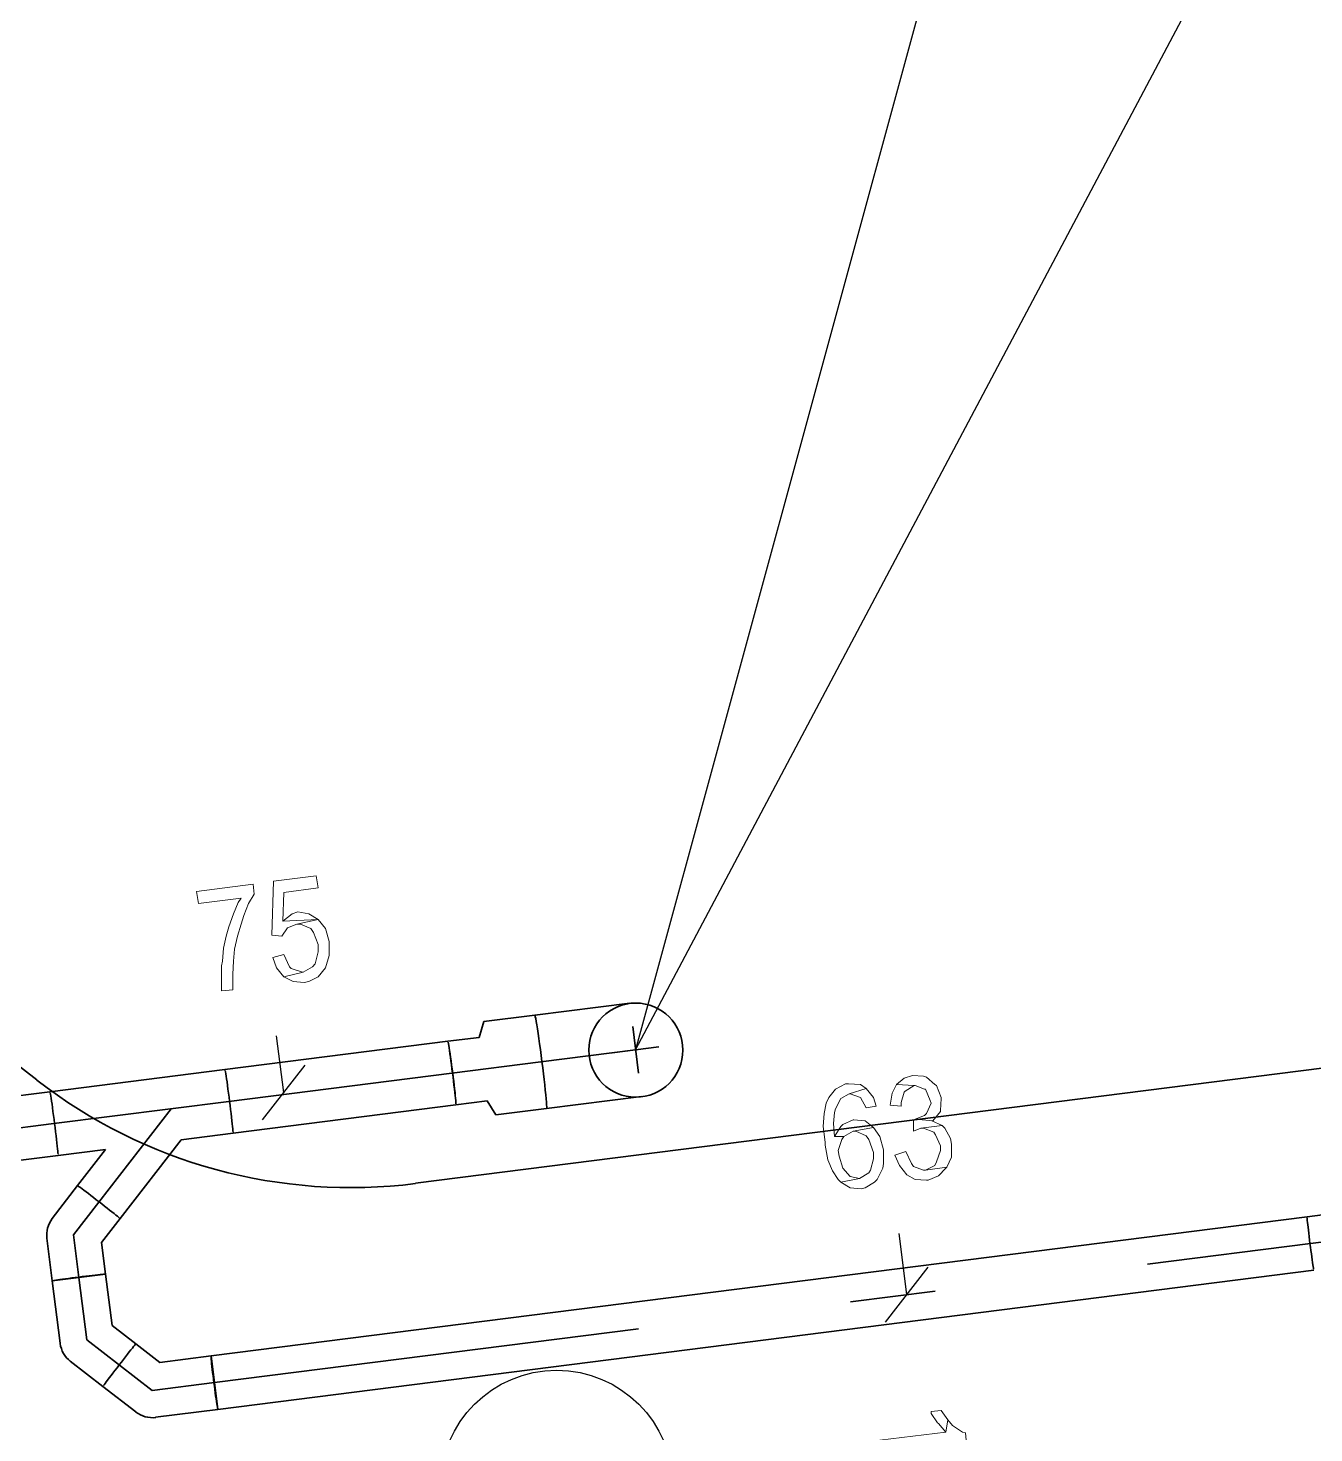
# Model space of a CAD drawing. Header units: metres. Extents: x 2713732.4 to 2713757.2, y 1226081.6 to 1226111.3.
# Drawn here: x 2713742.75 to 2713744.254, y 1226096.19 to 1226097.833 of the extents above; entities that cross this region are included whole.
import ezdxf

# ---------------------------------------------------------------- set-up
doc = ezdxf.new("R2010")
doc.units = ezdxf.units.M
doc.linetypes.add('DASHDOT', pattern=[1, 0.5, -0.25, 0, -0.25])
doc.layers.add('einlagen_boden_erstes_og', color=7, linetype='Continuous', true_color=0x000000)

msp = doc.modelspace()

# ---------------------------------------------------------------- linework, layer by layer
at = {"layer": 'einlagen_boden_erstes_og', "color": 7, "linetype": 'Continuous', "lineweight": 25, "extrusion": (0.000477202, 0.001815, 0.999998)}
for p, q in [((2713743.9304, 1226098.3607, -0.1733), (2713743.4608, 1226096.6384, -0.17)), ((2713743.4608, 1226096.6384, -0.17), (2713744.1847, 1226098.0037, -0.1728)), ((2713743.0492, 1226096.5884, -0.1697), (2713743.0407, 1226096.6548, -0.1698)), ((2713743.0243, 1226096.5563, -0.1696), (2713743.0741, 1226096.6205, -0.1698)), ((2713743.7781, 1226096.352, -0.1696), (2713743.7691, 1226096.4235, -0.1697)), ((2713743.7532, 1226096.3199, -0.1695), (2713743.803, 1226096.3842, -0.1697))]:
    msp.add_line(p, q, dxfattribs=at)
at = {"layer": 'einlagen_boden_erstes_og', "color": 96, "linetype": 'Continuous', "lineweight": 35, "true_color": 0x008000, "extrusion": (0.000477202, 0.001815, 0.999998)}
for p, q in [((2713742.7602, 1226096.6032, -0.1696), (2713741.9139, 1226097.2589, -0.1704)), ((2713744.7573, 1226096.6795, -0.1707), (2713743.2032, 1226096.4822, -0.1696))]:
    msp.add_line(p, q, dxfattribs=at)
at = {"layer": 'einlagen_boden_erstes_og', "color": 36, "linetype": 'Continuous', "lineweight": 35, "true_color": 0x6a4015, "extrusion": (0.000477202, 0.001815, 0.999998)}
for p, q in [((2713743.4539, 1226096.6929, -0.1701), (2713743.3428, 1226096.6788, -0.17)), ((2713743.2833, 1226096.6713, -0.17), (2713743.2778, 1226096.6529, -0.1699)), ((2713743.3428, 1226096.6788, -0.17), (2713743.2833, 1226096.6713, -0.17)), ((2713743.3431, 1226096.6784, -0.17), (2713743.3434, 1226096.677, -0.17)), ((2713743.3434, 1226096.677, -0.17), (2713743.3431, 1226096.6784, -0.17)), ((2713743.3434, 1226096.677, -0.17), (2713743.3439, 1226096.6748, -0.17)), ((2713743.3439, 1226096.6748, -0.17), (2713743.3434, 1226096.677, -0.17)), ((2713743.3439, 1226096.6748, -0.17), (2713743.3445, 1226096.6716, -0.17)), ((2713743.3445, 1226096.6716, -0.17), (2713743.3439, 1226096.6748, -0.17)), ((2713743.3445, 1226096.6716, -0.17), (2713743.3451, 1226096.6677, -0.17)), ((2713743.3451, 1226096.6677, -0.17), (2713743.3445, 1226096.6716, -0.17)), ((2713743.3451, 1226096.6677, -0.17), (2713743.3459, 1226096.663, -0.17)), ((2713743.3459, 1226096.663, -0.17), (2713743.3451, 1226096.6677, -0.17)), ((2713743.2778, 1226096.6529, -0.1699), (2713743.2411, 1226096.6483, -0.1699)), ((2713743.3459, 1226096.663, -0.17), (2713743.3467, 1226096.6576, -0.17)), ((2713743.3467, 1226096.6576, -0.17), (2713743.3459, 1226096.663, -0.17)), ((2713743.3467, 1226096.6576, -0.17), (2713743.3475, 1226096.6517, -0.1699)), ((2713743.3475, 1226096.6517, -0.1699), (2713743.3467, 1226096.6576, -0.17)), ((2713743.3475, 1226096.6517, -0.1699), (2713743.3484, 1226096.6453, -0.1699)), ((2713743.3484, 1226096.6453, -0.1699), (2713743.3475, 1226096.6517, -0.1699)), ((2713743.2411, 1226096.6483, -0.1699), (2713742.9803, 1226096.6152, -0.1697)), ((2713743.2417, 1226096.6455, -0.1699), (2713743.2414, 1226096.647, -0.1699)), ((2713743.2415, 1226096.6471, -0.1699), (2713743.2418, 1226096.6455, -0.1699)), ((2713743.2421, 1226096.6434, -0.1699), (2713743.2417, 1226096.6455, -0.1699)), ((2713743.2418, 1226096.6455, -0.1699), (2713743.2422, 1226096.6434, -0.1699)), ((2713743.2425, 1226096.6407, -0.1699), (2713743.2421, 1226096.6434, -0.1699)), ((2713743.2422, 1226096.6434, -0.1699), (2713743.2427, 1226096.6407, -0.1699)), ((2713743.243, 1226096.6375, -0.1699), (2713743.2425, 1226096.6407, -0.1699)), ((2713743.2427, 1226096.6407, -0.1699), (2713743.2432, 1226096.6375, -0.1699)), ((2713743.2435, 1226096.6338, -0.1699), (2713743.243, 1226096.6375, -0.1699)), ((2713743.2432, 1226096.6375, -0.1699), (2713743.2437, 1226096.6338, -0.1699)), ((2713743.3484, 1226096.6453, -0.1699), (2713743.3493, 1226096.6386, -0.1699)), ((2713743.3493, 1226096.6386, -0.1699), (2713743.3484, 1226096.6453, -0.1699)), ((2713743.3493, 1226096.6386, -0.1699), (2713743.3503, 1226096.6316, -0.1699)), ((2713743.3503, 1226096.6316, -0.1699), (2713743.3493, 1226096.6386, -0.1699)), ((2713743.2441, 1226096.6298, -0.1699), (2713743.2435, 1226096.6338, -0.1699)), ((2713743.2437, 1226096.6338, -0.1699), (2713743.2443, 1226096.6298, -0.1699)), ((2713743.2447, 1226096.6254, -0.1699), (2713743.2441, 1226096.6298, -0.1699)), ((2713743.2443, 1226096.6298, -0.1699), (2713743.2449, 1226096.6254, -0.1699)), ((2713743.2453, 1226096.6208, -0.1698), (2713743.2447, 1226096.6254, -0.1699)), ((2713743.2449, 1226096.6254, -0.1699), (2713743.2455, 1226096.6208, -0.1698)), ((2713743.2459, 1226096.616, -0.1698), (2713743.2453, 1226096.6208, -0.1698)), ((2713743.2455, 1226096.6208, -0.1698), (2713743.2462, 1226096.6161, -0.1698)), ((2713743.3503, 1226096.6316, -0.1699), (2713743.3512, 1226096.6245, -0.1699)), ((2713743.3512, 1226096.6245, -0.1699), (2713743.3503, 1226096.6316, -0.1699)), ((2713743.3512, 1226096.6245, -0.1699), (2713743.3521, 1226096.6173, -0.1699)), ((2713743.3521, 1226096.6173, -0.1699), (2713743.3512, 1226096.6245, -0.1699)), ((2713742.7756, 1226096.5892, -0.1696), (2713742.9803, 1226096.6152, -0.1697)), ((2713742.9807, 1226096.614, -0.1697), (2713742.981, 1226096.6124, -0.1697)), ((2713742.9807, 1226096.614, -0.1697), (2713742.981, 1226096.6124, -0.1697)), ((2713742.981, 1226096.6124, -0.1697), (2713742.9814, 1226096.6103, -0.1697)), ((2713742.9814, 1226096.6103, -0.1697), (2713742.981, 1226096.6124, -0.1697)), ((2713742.9814, 1226096.6103, -0.1697), (2713742.9818, 1226096.6076, -0.1697)), ((2713742.9818, 1226096.6076, -0.1697), (2713742.9814, 1226096.6103, -0.1697)), ((2713742.9818, 1226096.6076, -0.1697), (2713742.9823, 1226096.6044, -0.1697)), ((2713742.9818, 1226096.6076, -0.1697), (2713742.9823, 1226096.6044, -0.1697)), ((2713742.9823, 1226096.6044, -0.1697), (2713742.9828, 1226096.6007, -0.1697)), ((2713742.9823, 1226096.6044, -0.1697), (2713742.9828, 1226096.6007, -0.1697)), ((2713743.2466, 1226096.6112, -0.1698), (2713743.2459, 1226096.616, -0.1698)), ((2713743.2462, 1226096.6161, -0.1698), (2713743.2468, 1226096.6112, -0.1698)), ((2713743.2472, 1226096.6063, -0.1698), (2713743.2466, 1226096.6112, -0.1698)), ((2713743.2468, 1226096.6112, -0.1698), (2713743.2474, 1226096.6064, -0.1698)), ((2713743.2478, 1226096.6016, -0.1698), (2713743.2472, 1226096.6063, -0.1698)), ((2713743.2474, 1226096.6064, -0.1698), (2713743.248, 1226096.6016, -0.1698)), ((2713743.248, 1226096.6016, -0.1698), (2713743.2485, 1226096.597, -0.1698)), ((2713743.3521, 1226096.6173, -0.1699), (2713743.3529, 1226096.6103, -0.1699)), ((2713743.3529, 1226096.6103, -0.1699), (2713743.3521, 1226096.6173, -0.1699)), ((2713743.3529, 1226096.6103, -0.1699), (2713743.3537, 1226096.6036, -0.1699)), ((2713743.3537, 1226096.6036, -0.1699), (2713743.3529, 1226096.6103, -0.1699)), ((2713743.3537, 1226096.6036, -0.1699), (2713743.3545, 1226096.5972, -0.1699)), ((2713743.3545, 1226096.5972, -0.1699), (2713743.3537, 1226096.6036, -0.1699)), ((2713742.7756, 1226096.5892, -0.1696), (2713742.109, 1226096.5046, -0.1691)), ((2713742.7763, 1226096.5864, -0.1696), (2713742.776, 1226096.588, -0.1696)), ((2713742.7763, 1226096.5864, -0.1696), (2713742.776, 1226096.588, -0.1696)), ((2713742.7766, 1226096.5843, -0.1696), (2713742.7763, 1226096.5864, -0.1696)), ((2713742.7766, 1226096.5843, -0.1696), (2713742.7763, 1226096.5864, -0.1696)), ((2713742.9828, 1226096.6007, -0.1697), (2713742.9834, 1226096.5967, -0.1697)), ((2713742.9834, 1226096.5967, -0.1697), (2713742.9828, 1226096.6007, -0.1697)), ((2713742.9834, 1226096.5967, -0.1697), (2713742.9839, 1226096.5923, -0.1697)), ((2713742.9834, 1226096.5967, -0.1697), (2713742.9839, 1226096.5923, -0.1697)), ((2713742.9839, 1226096.5923, -0.1697), (2713742.9846, 1226096.5877, -0.1697)), ((2713742.9846, 1226096.5877, -0.1697), (2713742.9839, 1226096.5923, -0.1697)), ((2713742.9846, 1226096.5877, -0.1697), (2713742.9852, 1226096.5829, -0.1696)), ((2713742.9846, 1226096.5877, -0.1697), (2713742.9852, 1226096.5829, -0.1696)), ((2713743.2483, 1226096.5969, -0.1698), (2713743.2478, 1226096.6016, -0.1698)), ((2713743.2488, 1226096.5926, -0.1698), (2713743.2483, 1226096.5969, -0.1698)), ((2713743.2485, 1226096.597, -0.1698), (2713743.249, 1226096.5926, -0.1698)), ((2713743.2493, 1226096.5885, -0.1698), (2713743.2488, 1226096.5926, -0.1698)), ((2713743.249, 1226096.5926, -0.1698), (2713743.2495, 1226096.5885, -0.1698)), ((2713743.2497, 1226096.5849, -0.1698), (2713743.2493, 1226096.5885, -0.1698)), ((2713743.2495, 1226096.5885, -0.1698), (2713743.2498, 1226096.5849, -0.1698)), ((2713743.3545, 1226096.5972, -0.1699), (2713743.3551, 1226096.5912, -0.1698)), ((2713743.3551, 1226096.5912, -0.1698), (2713743.3545, 1226096.5972, -0.1699)), ((2713743.3551, 1226096.5912, -0.1698), (2713743.3557, 1226096.5858, -0.1698)), ((2713743.3557, 1226096.5858, -0.1698), (2713743.3551, 1226096.5912, -0.1698)), ((2713743.3557, 1226096.5858, -0.1698), (2713743.3561, 1226096.5811, -0.1698)), ((2713743.3561, 1226096.5811, -0.1698), (2713743.3557, 1226096.5858, -0.1698)), ((2713742.7771, 1226096.5816, -0.1695), (2713742.7766, 1226096.5843, -0.1696)), ((2713742.7771, 1226096.5816, -0.1695), (2713742.7766, 1226096.5843, -0.1696)), ((2713742.7775, 1226096.5784, -0.1695), (2713742.7771, 1226096.5816, -0.1695)), ((2713742.7775, 1226096.5784, -0.1695), (2713742.7771, 1226096.5816, -0.1695)), ((2713742.7781, 1226096.5747, -0.1695), (2713742.7775, 1226096.5784, -0.1695)), ((2713742.7781, 1226096.5747, -0.1695), (2713742.7775, 1226096.5784, -0.1695)), ((2713742.7786, 1226096.5707, -0.1695), (2713742.7781, 1226096.5747, -0.1695)), ((2713742.7786, 1226096.5707, -0.1695), (2713742.7781, 1226096.5747, -0.1695)), ((2713742.7792, 1226096.5663, -0.1695), (2713742.7786, 1226096.5707, -0.1695)), ((2713742.7792, 1226096.5663, -0.1695), (2713742.7786, 1226096.5707, -0.1695)), ((2713742.9852, 1226096.5829, -0.1696), (2713742.9858, 1226096.5781, -0.1696)), ((2713742.9858, 1226096.5781, -0.1696), (2713742.9852, 1226096.5829, -0.1696)), ((2713742.9858, 1226096.5781, -0.1696), (2713742.9864, 1226096.5732, -0.1696)), ((2713742.9864, 1226096.5732, -0.1696), (2713742.9858, 1226096.5781, -0.1696)), ((2713742.9864, 1226096.5732, -0.1696), (2713742.987, 1226096.5685, -0.1696)), ((2713742.9864, 1226096.5732, -0.1696), (2713742.987, 1226096.5685, -0.1696)), ((2713742.9898, 1226096.5408, -0.1696), (2713743.2505, 1226096.5739, -0.1698)), ((2713743.25, 1226096.5816, -0.1698), (2713743.2497, 1226096.5849, -0.1698)), ((2713743.2498, 1226096.5849, -0.1698), (2713743.2502, 1226096.5817, -0.1698)), ((2713743.2503, 1226096.5789, -0.1698), (2713743.25, 1226096.5816, -0.1698)), ((2713743.2502, 1226096.5817, -0.1698), (2713743.2504, 1226096.5789, -0.1698)), ((2713743.2505, 1226096.5768, -0.1698), (2713743.2503, 1226096.5789, -0.1698)), ((2713743.2504, 1226096.5789, -0.1698), (2713743.2505, 1226096.5768, -0.1698)), ((2713743.2505, 1226096.5739, -0.1698), (2713743.2872, 1226096.5785, -0.1698)), ((2713743.2505, 1226096.5768, -0.1698), (2713743.2506, 1226096.5752, -0.1698)), ((2713743.2506, 1226096.5752, -0.1698), (2713743.2505, 1226096.5768, -0.1698)), ((2713743.2872, 1226096.5785, -0.1698), (2713743.2972, 1226096.5622, -0.1698)), ((2713743.2972, 1226096.5622, -0.1698), (2713743.3567, 1226096.5697, -0.1698)), ((2713743.3561, 1226096.5811, -0.1698), (2713743.3565, 1226096.5771, -0.1698)), ((2713743.3565, 1226096.5771, -0.1698), (2713743.3561, 1226096.5811, -0.1698)), ((2713743.3565, 1226096.5771, -0.1698), (2713743.3567, 1226096.5739, -0.1698)), ((2713743.3567, 1226096.5739, -0.1698), (2713743.3565, 1226096.5771, -0.1698)), ((2713743.3567, 1226096.5697, -0.1698), (2713743.4677, 1226096.5838, -0.1699)), ((2713743.3567, 1226096.5739, -0.1698), (2713743.3568, 1226096.5716, -0.1698)), ((2713743.3568, 1226096.5716, -0.1698), (2713743.3567, 1226096.5739, -0.1698)), ((2713743.3568, 1226096.5716, -0.1698), (2713743.3568, 1226096.5702, -0.1698)), ((2713743.3568, 1226096.5702, -0.1698), (2713743.3568, 1226096.5716, -0.1698)), ((2713742.7798, 1226096.5617, -0.1695), (2713742.7792, 1226096.5663, -0.1695)), ((2713742.7798, 1226096.5617, -0.1695), (2713742.7792, 1226096.5663, -0.1695)), ((2713742.7805, 1226096.557, -0.1695), (2713742.7798, 1226096.5617, -0.1695)), ((2713742.7805, 1226096.557, -0.1695), (2713742.7798, 1226096.5617, -0.1695)), ((2713742.7811, 1226096.5521, -0.1695), (2713742.7805, 1226096.557, -0.1695)), ((2713742.7811, 1226096.5521, -0.1695), (2713742.7805, 1226096.557, -0.1695)), ((2713742.987, 1226096.5685, -0.1696), (2713742.9876, 1226096.5639, -0.1696)), ((2713742.987, 1226096.5685, -0.1696), (2713742.9876, 1226096.5639, -0.1696)), ((2713742.9876, 1226096.5639, -0.1696), (2713742.9881, 1226096.5595, -0.1696)), ((2713742.9881, 1226096.5595, -0.1696), (2713742.9876, 1226096.5639, -0.1696)), ((2713742.9881, 1226096.5595, -0.1696), (2713742.9885, 1226096.5554, -0.1696)), ((2713742.9881, 1226096.5595, -0.1696), (2713742.9885, 1226096.5554, -0.1696)), ((2713742.9885, 1226096.5554, -0.1696), (2713742.9889, 1226096.5518, -0.1696)), ((2713742.9889, 1226096.5518, -0.1696), (2713742.9885, 1226096.5554, -0.1696)), ((2713742.7817, 1226096.5473, -0.1695), (2713742.7811, 1226096.5521, -0.1695)), ((2713742.7817, 1226096.5473, -0.1695), (2713742.7811, 1226096.5521, -0.1695)), ((2713742.7823, 1226096.5425, -0.1695), (2713742.7817, 1226096.5473, -0.1695)), ((2713742.7823, 1226096.5425, -0.1695), (2713742.7817, 1226096.5473, -0.1695)), ((2713742.7828, 1226096.5379, -0.1695), (2713742.7823, 1226096.5425, -0.1695)), ((2713742.7828, 1226096.5379, -0.1695), (2713742.7823, 1226096.5425, -0.1695)), ((2713742.7834, 1226096.5335, -0.1695), (2713742.7828, 1226096.5379, -0.1695)), ((2713742.7834, 1226096.5335, -0.1695), (2713742.7828, 1226096.5379, -0.1695)), ((2713742.9898, 1226096.5408, -0.1696), (2713742.9291, 1226096.5331, -0.1695)), ((2713742.9889, 1226096.5518, -0.1696), (2713742.9893, 1226096.5485, -0.1696)), ((2713742.9889, 1226096.5518, -0.1696), (2713742.9893, 1226096.5485, -0.1696)), ((2713742.9893, 1226096.5485, -0.1696), (2713742.9895, 1226096.5458, -0.1696)), ((2713742.9895, 1226096.5458, -0.1696), (2713742.9893, 1226096.5485, -0.1696)), ((2713742.9895, 1226096.5458, -0.1696), (2713742.9897, 1226096.5437, -0.1696)), ((2713742.9897, 1226096.5437, -0.1696), (2713742.9895, 1226096.5458, -0.1696)), ((2713742.9897, 1226096.5437, -0.1696), (2713742.9898, 1226096.5421, -0.1696)), ((2713742.9898, 1226096.5421, -0.1696), (2713742.9897, 1226096.5437, -0.1696)), ((2713742.7838, 1226096.5294, -0.1695), (2713742.7834, 1226096.5335, -0.1695)), ((2713742.7838, 1226096.5294, -0.1695), (2713742.7834, 1226096.5335, -0.1695)), ((2713742.7842, 1226096.5258, -0.1695), (2713742.7838, 1226096.5294, -0.1695)), ((2713742.7842, 1226096.5258, -0.1695), (2713742.7838, 1226096.5294, -0.1695)), ((2713742.7845, 1226096.5226, -0.1694), (2713742.7842, 1226096.5258, -0.1695)), ((2713742.7845, 1226096.5226, -0.1694), (2713742.7842, 1226096.5258, -0.1695)), ((2713742.7848, 1226096.5198, -0.1694), (2713742.7845, 1226096.5226, -0.1694)), ((2713742.7848, 1226096.5198, -0.1694), (2713742.7845, 1226096.5226, -0.1694)), ((2713742.785, 1226096.5177, -0.1694), (2713742.7848, 1226096.5198, -0.1694)), ((2713742.785, 1226096.5177, -0.1694), (2713742.7848, 1226096.5198, -0.1694)), ((2713742.8408, 1226096.5219, -0.1695), (2713742.7851, 1226096.5148, -0.1694)), ((2713742.8079, 1226096.4795, -0.1694), (2713742.8408, 1226096.5219, -0.1695)), ((2713742.9291, 1226096.5331, -0.1695), (2713742.8577, 1226096.4409, -0.1693)), ((2713742.1184, 1226096.4302, -0.169), (2713742.7851, 1226096.5148, -0.1694)), ((2713742.7851, 1226096.5161, -0.1694), (2713742.785, 1226096.5177, -0.1694)), ((2713742.7851, 1226096.5161, -0.1694), (2713742.785, 1226096.5177, -0.1694)), ((2713742.8079, 1226096.4795, -0.1694), (2713742.7783, 1226096.4412, -0.1693)), ((2713742.8099, 1226096.4781, -0.1694), (2713742.8088, 1226096.4789, -0.1694)), ((2713742.8114, 1226096.4771, -0.1694), (2713742.8099, 1226096.4781, -0.1694)), ((2713742.8132, 1226096.4757, -0.1694), (2713742.8114, 1226096.4771, -0.1694)), ((2713742.8154, 1226096.4741, -0.1694), (2713742.8132, 1226096.4757, -0.1694)), ((2713742.8179, 1226096.4722, -0.1694), (2713742.8154, 1226096.4741, -0.1694)), ((2713742.8206, 1226096.4701, -0.1694), (2713742.8179, 1226096.4722, -0.1694)), ((2713742.8235, 1226096.4679, -0.1694), (2713742.8206, 1226096.4701, -0.1694)), ((2713742.8266, 1226096.4655, -0.1694), (2713742.8235, 1226096.4679, -0.1694)), ((2713742.8298, 1226096.463, -0.1694), (2713742.8266, 1226096.4655, -0.1694)), ((2713742.8331, 1226096.4605, -0.1694), (2713742.8298, 1226096.463, -0.1694)), ((2713742.8363, 1226096.458, -0.1694), (2713742.8331, 1226096.4605, -0.1694)), ((2713742.8395, 1226096.4555, -0.1693), (2713742.8363, 1226096.458, -0.1694)), ((2713742.8426, 1226096.4531, -0.1693), (2713742.8395, 1226096.4555, -0.1693)), ((2713742.8361, 1226096.4129, -0.1693), (2713742.8577, 1226096.4409, -0.1693)), ((2713742.8455, 1226096.4508, -0.1693), (2713742.8426, 1226096.4531, -0.1693)), ((2713742.8482, 1226096.4487, -0.1693), (2713742.8455, 1226096.4508, -0.1693)), ((2713742.8506, 1226096.4468, -0.1693), (2713742.8482, 1226096.4487, -0.1693)), ((2713742.8527, 1226096.4451, -0.1693), (2713742.8506, 1226096.4468, -0.1693)), ((2713742.8545, 1226096.4436, -0.1693), (2713742.8527, 1226096.4451, -0.1693)), ((2713742.8559, 1226096.4425, -0.1693), (2713742.8545, 1226096.4436, -0.1693)), ((2713742.8569, 1226096.4416, -0.1693), (2713742.8559, 1226096.4425, -0.1693)), ((2713744.2463, 1226096.443, -0.17), (2713742.9641, 1226096.2803, -0.1691)), ((2713744.2463, 1226096.4406, -0.17), (2713744.2462, 1226096.442, -0.17)), ((2713744.2462, 1226096.442, -0.17), (2713744.2463, 1226096.4406, -0.17)), ((2713744.2463, 1226096.443, -0.17), (2713744.3061, 1226096.4506, -0.17)), ((2713744.2465, 1226096.4388, -0.17), (2713744.2463, 1226096.4406, -0.17)), ((2713744.2465, 1226096.4388, -0.17), (2713744.2463, 1226096.4406, -0.17)), ((2713744.2467, 1226096.4365, -0.17), (2713744.2465, 1226096.4388, -0.17)), ((2713744.2465, 1226096.4388, -0.17), (2713744.2467, 1226096.4365, -0.17)), ((2713744.247, 1226096.4338, -0.17), (2713744.2467, 1226096.4365, -0.17)), ((2713744.2467, 1226096.4365, -0.17), (2713744.247, 1226096.4338, -0.17)), ((2713744.2473, 1226096.4308, -0.17), (2713744.247, 1226096.4338, -0.17)), ((2713744.247, 1226096.4338, -0.17), (2713744.2473, 1226096.4308, -0.17)), ((2713744.2477, 1226096.4273, -0.17), (2713744.2473, 1226096.4308, -0.17)), ((2713744.2473, 1226096.4308, -0.17), (2713744.2477, 1226096.4273, -0.17)), ((2713744.2481, 1226096.4237, -0.17), (2713744.2477, 1226096.4273, -0.17)), ((2713744.2477, 1226096.4273, -0.17), (2713744.2481, 1226096.4237, -0.17)), ((2713744.2486, 1226096.4198, -0.17), (2713744.2481, 1226096.4237, -0.17)), ((2713744.2486, 1226096.4198, -0.17), (2713744.2481, 1226096.4237, -0.17)), ((2713742.7719, 1226096.4179, -0.1692), (2713742.7783, 1226096.368, -0.1692)), ((2713742.8408, 1226096.3759, -0.1692), (2713742.8361, 1226096.4129, -0.1693)), ((2713744.2491, 1226096.4158, -0.1699), (2713744.2486, 1226096.4198, -0.17)), ((2713744.2486, 1226096.4198, -0.17), (2713744.2491, 1226096.4158, -0.1699)), ((2713744.2496, 1226096.4117, -0.1699), (2713744.2491, 1226096.4158, -0.1699)), ((2713744.2496, 1226096.4117, -0.1699), (2713744.2491, 1226096.4158, -0.1699)), ((2713744.2501, 1226096.4076, -0.1699), (2713744.2496, 1226096.4117, -0.1699)), ((2713744.2501, 1226096.4076, -0.1699), (2713744.2496, 1226096.4117, -0.1699)), ((2713744.2506, 1226096.4036, -0.1699), (2713744.2501, 1226096.4076, -0.1699)), ((2713744.2506, 1226096.4036, -0.1699), (2713744.2501, 1226096.4076, -0.1699)), ((2713744.2512, 1226096.3998, -0.1699), (2713744.2506, 1226096.4036, -0.1699)), ((2713744.2506, 1226096.4036, -0.1699), (2713744.2512, 1226096.3998, -0.1699)), ((2713744.2517, 1226096.3961, -0.1699), (2713744.2512, 1226096.3998, -0.1699)), ((2713744.2512, 1226096.3998, -0.1699), (2713744.2517, 1226096.3961, -0.1699)), ((2713744.2521, 1226096.3927, -0.1699), (2713744.2517, 1226096.3961, -0.1699)), ((2713744.2521, 1226096.3927, -0.1699), (2713744.2517, 1226096.3961, -0.1699)), ((2713744.2526, 1226096.3896, -0.1699), (2713744.2521, 1226096.3927, -0.1699)), ((2713744.2521, 1226096.3927, -0.1699), (2713744.2526, 1226096.3896, -0.1699)), ((2713744.253, 1226096.387, -0.1699), (2713744.2526, 1226096.3896, -0.1699)), ((2713744.253, 1226096.387, -0.1699), (2713744.2526, 1226096.3896, -0.1699)), ((2713742.7783, 1226096.368, -0.1692), (2713742.8408, 1226096.3759, -0.1692)), ((2713742.7783, 1226096.368, -0.1692), (2713742.8408, 1226096.3759, -0.1692)), ((2713742.8053, 1226096.372, -0.1692), (2713742.8013, 1226096.3715, -0.1692)), ((2713742.8094, 1226096.3725, -0.1692), (2713742.8053, 1226096.372, -0.1692)), ((2713742.8135, 1226096.3731, -0.1692), (2713742.8094, 1226096.3725, -0.1692)), ((2713742.8175, 1226096.3735, -0.1692), (2713742.8135, 1226096.3731, -0.1692)), ((2713742.8175, 1226096.3735, -0.1692), (2713742.8214, 1226096.374, -0.1692)), ((2713742.8251, 1226096.3744, -0.1692), (2713742.8214, 1226096.374, -0.1692)), ((2713742.8251, 1226096.3744, -0.1692), (2713742.8285, 1226096.3748, -0.1692)), ((2713742.8315, 1226096.3752, -0.1692), (2713742.8285, 1226096.3748, -0.1692)), ((2713742.8343, 1226096.3754, -0.1692), (2713742.8315, 1226096.3752, -0.1692)), ((2713742.8343, 1226096.3754, -0.1692), (2713742.8365, 1226096.3757, -0.1692)), ((2713742.8383, 1226096.3758, -0.1692), (2713742.8365, 1226096.3757, -0.1692)), ((2713742.8383, 1226096.3758, -0.1692), (2713742.8397, 1226096.3759, -0.1692)), ((2713742.8408, 1226096.3759, -0.1692), (2713742.8484, 1226096.316, -0.1691)), ((2713742.972, 1226096.2178, -0.169), (2713744.2542, 1226096.3805, -0.1699)), ((2713744.2533, 1226096.3847, -0.1699), (2713744.253, 1226096.387, -0.1699)), ((2713744.2533, 1226096.3847, -0.1699), (2713744.253, 1226096.387, -0.1699)), ((2713744.2536, 1226096.3829, -0.1699), (2713744.2533, 1226096.3847, -0.1699)), ((2713744.2536, 1226096.3829, -0.1699), (2713744.2533, 1226096.3847, -0.1699)), ((2713744.2539, 1226096.3816, -0.1699), (2713744.2536, 1226096.3829, -0.1699)), ((2713744.2539, 1226096.3816, -0.1699), (2713744.2536, 1226096.3829, -0.1699)), ((2713742.7875, 1226096.2952, -0.169), (2713742.7783, 1226096.368, -0.1692)), ((2713742.7793, 1226096.3683, -0.1692), (2713742.7806, 1226096.3685, -0.1692)), ((2713742.7824, 1226096.3688, -0.1692), (2713742.7806, 1226096.3685, -0.1692)), ((2713742.7824, 1226096.3688, -0.1692), (2713742.7847, 1226096.3692, -0.1692)), ((2713742.7874, 1226096.3696, -0.1692), (2713742.7847, 1226096.3692, -0.1692)), ((2713742.7904, 1226096.37, -0.1692), (2713742.7874, 1226096.3696, -0.1692)), ((2713742.7938, 1226096.3705, -0.1692), (2713742.7904, 1226096.37, -0.1692)), ((2713742.7975, 1226096.371, -0.1692), (2713742.7938, 1226096.3705, -0.1692)), ((2713742.8013, 1226096.3715, -0.1692), (2713742.7975, 1226096.371, -0.1692)), ((2713742.8484, 1226096.316, -0.1691), (2713742.8763, 1226096.2944, -0.1691)), ((2713742.8721, 1226096.2894, -0.1691), (2713742.8704, 1226096.2873, -0.1691)), ((2713742.8735, 1226096.2912, -0.1691), (2713742.8721, 1226096.2894, -0.1691)), ((2713742.8747, 1226096.2926, -0.1691), (2713742.8735, 1226096.2912, -0.1691)), ((2713742.8755, 1226096.2936, -0.1691), (2713742.8747, 1226096.2926, -0.1691)), ((2713742.9042, 1226096.2727, -0.169), (2713742.8763, 1226096.2944, -0.1691)), ((2713742.8377, 1226096.2446, -0.169), (2713742.7995, 1226096.2742, -0.169)), ((2713742.8592, 1226096.273, -0.169), (2713742.8567, 1226096.2698, -0.169)), ((2713742.8617, 1226096.2762, -0.169), (2713742.8592, 1226096.273, -0.169)), ((2713742.8641, 1226096.2793, -0.169), (2713742.8617, 1226096.2762, -0.169)), ((2713742.8663, 1226096.2822, -0.169), (2713742.8641, 1226096.2793, -0.169)), ((2713742.8685, 1226096.2849, -0.1691), (2713742.8663, 1226096.2822, -0.169)), ((2713742.8704, 1226096.2873, -0.1691), (2713742.8685, 1226096.2849, -0.1691)), ((2713742.9641, 1226096.2803, -0.1691), (2713742.9042, 1226096.2727, -0.169)), ((2713742.972, 1226096.2178, -0.169), (2713742.9641, 1226096.2803, -0.1691)), ((2713742.972, 1226096.2178, -0.169), (2713742.9641, 1226096.2803, -0.1691)), ((2713742.9641, 1226096.2792, -0.1691), (2713742.9642, 1226096.2779, -0.1691)), ((2713742.9642, 1226096.2779, -0.1691), (2713742.9643, 1226096.2761, -0.1691)), ((2713742.9643, 1226096.2761, -0.1691), (2713742.9646, 1226096.2738, -0.1691)), ((2713742.9646, 1226096.2738, -0.1691), (2713742.9648, 1226096.2711, -0.1691)), ((2713742.8471, 1226096.2573, -0.169), (2713742.845, 1226096.2545, -0.169)), ((2713742.8493, 1226096.2602, -0.169), (2713742.8471, 1226096.2573, -0.169)), ((2713742.8517, 1226096.2633, -0.169), (2713742.8493, 1226096.2602, -0.169)), ((2713742.8541, 1226096.2665, -0.169), (2713742.8517, 1226096.2633, -0.169)), ((2713742.8567, 1226096.2698, -0.169), (2713742.8541, 1226096.2665, -0.169)), ((2713742.9648, 1226096.2711, -0.1691), (2713742.9652, 1226096.268, -0.1691)), ((2713742.9652, 1226096.268, -0.1691), (2713742.9656, 1226096.2646, -0.1691)), ((2713742.9656, 1226096.2646, -0.1691), (2713742.966, 1226096.261, -0.1691)), ((2713742.966, 1226096.261, -0.1691), (2713742.9665, 1226096.2571, -0.169)), ((2713742.9665, 1226096.2571, -0.169), (2713742.9669, 1226096.2531, -0.169)), ((2713742.8377, 1226096.2446, -0.169), (2713742.876, 1226096.2149, -0.1689)), ((2713742.839, 1226096.2466, -0.169), (2713742.8383, 1226096.2455, -0.169)), ((2713742.8401, 1226096.2481, -0.169), (2713742.839, 1226096.2466, -0.169)), ((2713742.8415, 1226096.2499, -0.169), (2713742.8401, 1226096.2481, -0.169)), ((2713742.8431, 1226096.2521, -0.169), (2713742.8415, 1226096.2499, -0.169)), ((2713742.845, 1226096.2545, -0.169), (2713742.8431, 1226096.2521, -0.169)), ((2713742.9669, 1226096.2531, -0.169), (2713742.9675, 1226096.249, -0.169)), ((2713742.9675, 1226096.249, -0.169), (2713742.968, 1226096.2449, -0.169)), ((2713742.968, 1226096.2449, -0.169), (2713742.9685, 1226096.2409, -0.169)), ((2713742.9685, 1226096.2409, -0.169), (2713742.969, 1226096.2371, -0.169)), ((2713742.969, 1226096.2371, -0.169), (2713742.9695, 1226096.2334, -0.169)), ((2713742.9695, 1226096.2334, -0.169), (2713742.97, 1226096.23, -0.169)), ((2713742.97, 1226096.23, -0.169), (2713742.9704, 1226096.2269, -0.169)), ((2713742.9704, 1226096.2269, -0.169), (2713742.9708, 1226096.2242, -0.169)), ((2713742.9708, 1226096.2242, -0.169), (2713742.9712, 1226096.222, -0.169)), ((2713742.8992, 1226096.2086, -0.1689), (2713742.972, 1226096.2178, -0.169)), ((2713742.9712, 1226096.222, -0.169), (2713742.9715, 1226096.2202, -0.169)), ((2713742.9715, 1226096.2202, -0.169), (2713742.9718, 1226096.2189, -0.169))]:
    msp.add_line(p, q, dxfattribs=at)
at = {"layer": 'einlagen_boden_erstes_og', "color": 36, "linetype": 'DASHDOT', "lineweight": 35, "true_color": 0x6a4015, "extrusion": (0.000477202, 0.001815, 0.999998)}
for p, q in [((2713743.4574, 1226096.6657, -0.17), (2713743.4643, 1226096.6111, -0.1699)), ((2713743.4608, 1226096.6384, -0.17), (2713743.3498, 1226096.6243, -0.1699)), ((2713743.4881, 1226096.6418, -0.17), (2713743.4335, 1226096.6349, -0.17)), ((2713743.3498, 1226096.6243, -0.1699), (2713743.2458, 1226096.6111, -0.1698)), ((2713743.2458, 1226096.6111, -0.1698), (2713742.9851, 1226096.578, -0.1696)), ((2713742.9851, 1226096.578, -0.1696), (2713742.7803, 1226096.552, -0.1695)), ((2713742.9174, 1226096.5694, -0.1696), (2713742.8328, 1226096.4602, -0.1694)), ((2713742.7803, 1226096.552, -0.1695), (2713742.1137, 1226096.4674, -0.169)), ((2713742.8032, 1226096.4219, -0.1693), (2713742.8328, 1226096.4602, -0.1694)), ((2713742.8032, 1226096.4219, -0.1693), (2713742.8095, 1226096.3719, -0.1692)), ((2713744.323, 1226096.421, -0.17), (2713744.2502, 1226096.4118, -0.1699)), ((2713742.9681, 1226096.2491, -0.169), (2713744.2502, 1226096.4118, -0.1699)), ((2713742.8187, 1226096.2991, -0.1691), (2713742.8095, 1226096.3719, -0.1692)), ((2713742.8187, 1226096.2991, -0.1691), (2713742.857, 1226096.2695, -0.169)), ((2713742.8953, 1226096.2398, -0.169), (2713742.857, 1226096.2695, -0.169)), ((2713742.8953, 1226096.2398, -0.169), (2713742.9681, 1226096.2491, -0.169))]:
    msp.add_line(p, q, dxfattribs=at)
at = {"layer": 'einlagen_boden_erstes_og', "color": 7, "lineweight": 0}
for points in [[(2713743.0134, 1226096.8322), (2713742.9471, 1226096.8235), (2713742.9493, 1226096.8094), (2713742.9992, 1226096.8159), (2713742.996, 1226096.8105), (2713742.9905, 1226096.7974), (2713742.9851, 1226096.7822), (2713742.9819, 1226096.7714), (2713742.9786, 1226096.7573), (2713742.9775, 1226096.7421), (2713742.9764, 1226096.7366), (2713742.9764, 1226096.7203), (2713742.9764, 1226096.7073), (2713742.9895, 1226096.7084), (2713742.9895, 1226096.7116), (2713742.9895, 1226096.7268), (2713742.9905, 1226096.7421), (2713742.9916, 1226096.7562), (2713742.9949, 1226096.7714), (2713742.9992, 1226096.7855), (2713743.0025, 1226096.7953), (2713743.0079, 1226096.8094), (2713743.0144, 1226096.8203)], [(2713743.0872, 1226096.842), (2713743.0372, 1226096.8355), (2713743.0351, 1226096.7725), (2713743.047, 1226096.7714), (2713743.0535, 1226096.7812), (2713743.0644, 1226096.7855), (2713743.0894, 1226096.7909), (2713743.0481, 1226096.7888), (2713743.0492, 1226096.8224), (2713743.0894, 1226096.8279)], [(2713743.0655, 1226096.7996), (2713743.059, 1226096.7974), (2713743.0481, 1226096.7888), (2713743.0894, 1226096.7909), (2713743.0785, 1226096.7974)], [(2713743.0894, 1226096.7909), (2713743.0644, 1226096.7855), (2713743.0687, 1226096.7855), (2713743.0807, 1226096.7801), (2713743.084, 1226096.7757), (2713743.0894, 1226096.7616), (2713743.0894, 1226096.7529), (2713743.0861, 1226096.7388), (2713743.0829, 1226096.7355), (2713743.072, 1226096.729), (2713743.0492, 1226096.7236), (2713743.0601, 1226096.7182), (2713743.0731, 1226096.7171), (2713743.0785, 1226096.7182), (2713743.0894, 1226096.7236), (2713743.0981, 1226096.7344), (2713743.1024, 1226096.7486), (2713743.1024, 1226096.7638), (2713743.1024, 1226096.7649), (2713743.0981, 1226096.7801)], [(2713743.0492, 1226096.7497), (2713743.0362, 1226096.7464), (2713743.0405, 1226096.7344), (2713743.0492, 1226096.7236), (2713743.072, 1226096.729), (2713743.0709, 1226096.729), (2713743.0579, 1226096.7334), (2713743.0557, 1226096.7355)], [(2713743.7846, 1226096.6084), (2713743.7748, 1226096.6052), (2713743.7661, 1226096.5976), (2713743.7867, 1226096.5965), (2713743.7878, 1226096.5965), (2713743.7987, 1226096.5922), (2713743.7998, 1226096.5922), (2713743.8052, 1226096.5791), (2713743.8063, 1226096.5759), (2713743.8009, 1226096.5639), (2713743.7987, 1226096.5617), (2713743.7878, 1226096.5574), (2713743.8085, 1226096.5552), (2713743.8172, 1226096.5661), (2713743.8172, 1226096.5672), (2713743.8183, 1226096.5813), (2713743.8183, 1226096.5824), (2713743.8128, 1226096.5965), (2713743.8106, 1226096.5976), (2713743.8009, 1226096.6063), (2713743.7976, 1226096.6074)], [(2713743.7096, 1226096.5987), (2713743.7064, 1226096.5987), (2713743.6944, 1226096.5922), (2713743.6868, 1226096.5824), (2713743.6836, 1226096.5759), (2713743.6814, 1226096.5639), (2713743.6803, 1226096.5487), (2713743.6825, 1226096.5302), (2713743.6825, 1226096.527), (2713743.6857, 1226096.5096), (2713743.6912, 1226096.4966), (2713743.6977, 1226096.4868), (2713743.7009, 1226096.4835), (2713743.7227, 1226096.4879), (2713743.7118, 1226096.49), (2713743.7031, 1226096.4998), (2713743.6988, 1226096.5139), (2713743.6977, 1226096.5205), (2713743.702, 1226096.5335), (2713743.7042, 1226096.5368), (2713743.6933, 1226096.5368), (2713743.6922, 1226096.552), (2713743.6933, 1226096.565), (2713743.6944, 1226096.5693), (2713743.7009, 1226096.5813), (2713743.7107, 1226096.5867), (2713743.7303, 1226096.5932), (2713743.7237, 1226096.5976)], [(2713743.7303, 1226096.5932), (2713743.7107, 1226096.5867), (2713743.7118, 1226096.5867), (2713743.7237, 1226096.5824), (2713743.7303, 1226096.5704), (2713743.7422, 1226096.5726), (2713743.739, 1226096.5824)], [(2713743.7661, 1226096.5976), (2713743.7607, 1226096.5878), (2713743.7585, 1226096.5737), (2713743.7715, 1226096.5726), (2713743.7715, 1226096.5769), (2713743.7748, 1226096.5889), (2713743.7759, 1226096.59), (2713743.7867, 1226096.5965)], [(2713743.7161, 1226096.5563), (2713743.7151, 1226096.5563), (2713743.7031, 1226096.5509), (2713743.7009, 1226096.5487), (2713743.6933, 1226096.5368), (2713743.7042, 1226096.5368), (2713743.7151, 1226096.5433), (2713743.739, 1226096.5476), (2713743.7292, 1226096.5552)], [(2713743.7857, 1226096.5563), (2713743.7857, 1226096.5433), (2713743.7944, 1226096.5465), (2713743.8193, 1226096.5498), (2713743.8074, 1226096.5552), (2713743.8085, 1226096.5552), (2713743.7878, 1226096.5574)], [(2713743.739, 1226096.5476), (2713743.7151, 1226096.5433), (2713743.7183, 1226096.5433), (2713743.7303, 1226096.5378), (2713743.7335, 1226096.5335), (2713743.739, 1226096.5183), (2713743.739, 1226096.5107), (2713743.7357, 1226096.4976), (2713743.7335, 1226096.4944), (2713743.7227, 1226096.4879), (2713743.7009, 1226096.4835), (2713743.7118, 1226096.477), (2713743.7248, 1226096.4759), (2713743.7292, 1226096.477), (2713743.74, 1226096.4835), (2713743.7433, 1226096.4868), (2713743.7498, 1226096.4998), (2713743.7509, 1226096.5053), (2713743.7509, 1226096.5215), (2713743.7509, 1226096.5215), (2713743.7466, 1226096.5368)], [(2713743.8193, 1226096.5498), (2713743.7944, 1226096.5465), (2713743.7976, 1226096.5465), (2713743.8096, 1226096.5422), (2713743.8117, 1226096.5389), (2713743.8172, 1226096.5259), (2713743.8172, 1226096.5205), (2713743.8128, 1226096.5074), (2713743.8106, 1226096.5031), (2713743.7998, 1226096.4976), (2713743.8248, 1226096.5009), (2713743.8302, 1226096.5129), (2713743.8302, 1226096.5281), (2713743.8291, 1226096.5346), (2713743.8226, 1226096.5465)], [(2713743.777, 1226096.5194), (2713743.7639, 1226096.515), (2713743.7694, 1226096.5031), (2713743.7781, 1226096.4922), (2713743.7878, 1226096.4868), (2713743.8009, 1226096.4857), (2713743.803, 1226096.4857), (2713743.815, 1226096.4911), (2713743.8237, 1226096.4998), (2713743.8248, 1226096.5009), (2713743.7998, 1226096.4976), (2713743.7976, 1226096.4976), (2713743.7857, 1226096.502), (2713743.7835, 1226096.5053)]]:
    msp.add_lwpolyline(points, close=True, dxfattribs=at)
at = {"layer": 'einlagen_boden_erstes_og', "color": 150, "lineweight": 0}
for points in [[(2713743.8259, 1226096.2055), (2713743.8183, 1226096.2163), (2713743.8063, 1226096.2152), (2713743.8063, 1226096.2131), (2713743.8139, 1226096.2022), (2713743.815, 1226096.2011), (2713743.8237, 1226096.1913)], [(2713743.8476, 1226096.1816), (2713743.8465, 1226096.1902), (2713743.8432, 1226096.1913), (2713743.8313, 1226096.1989), (2713743.8259, 1226096.2055), (2713743.8237, 1226096.1913), (2713743.7466, 1226096.1816), (2713743.7476, 1226096.1696)]]:
    msp.add_lwpolyline(points, close=True, dxfattribs=at)
at = {"layer": 'einlagen_boden_erstes_og', "color": 36, "linetype": 'Continuous', "lineweight": 35, "true_color": 0x6a4015, "extrusion": (0.000477202, 0.001815, 0.999998)}
msp.add_circle((2713743.1519, 1226092.2678, 3520.5086), 0.055, dxfattribs=at)
at = {"layer": 'einlagen_boden_erstes_og', "color": 7, "linetype": 'Continuous', "lineweight": 25, "extrusion": (0.000477202, 0.001815, 0.999998)}
msp.add_circle((2713743.0593, 1226091.7573, 3520.5086), 0.136, dxfattribs=at)
at = {"layer": 'einlagen_boden_erstes_og', "color": 96, "linetype": 'Continuous', "lineweight": 35, "true_color": 0x008000, "extrusion": (0.000477202, 0.001815, 0.999998)}
msp.add_arc((2713742.8188, 1226092.7069, 3520.5086), 0.6, 232.2325, 277.2325, dxfattribs=at)
at = {"layer": 'einlagen_boden_erstes_og', "color": 36, "linetype": 'Continuous', "lineweight": 35, "true_color": 0x6a4015, "extrusion": (0.000477202, 0.001815, 0.999998)}
for centre, start, end in [((2713742.4943, 1226092.0514, 3520.5086), 142.2381, 187.2325), ((2713742.5098, 1226091.9286, 3520.5086), 187.2325, 232.2382), ((2713742.5864, 1226091.8693, 3520.5086), 232.2382, 277.2325)]:
    msp.add_arc(centre, 0.0315, start, end, dxfattribs=at)
at = {"layer": 'einlagen_boden_erstes_og', "color": 1, "linetype": 'Continuous', "lineweight": 35, "true_color": 0xff0000, "extrusion": (0.000477202, 0.001815, 0.999998)}
msp.add_arc((2713742.3496, 1226091.2887, 3520.5086), 0.5202, 7.2325, 97.2325, dxfattribs=at)

doc.saveas('drawing.dxf')
